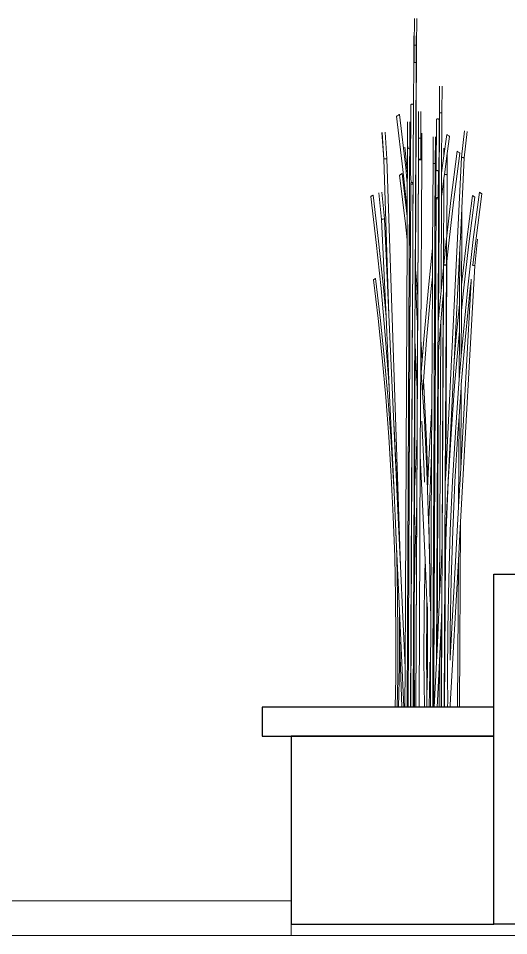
# Model space of a CAD drawing. Header units: inches. Extents: x 249 to 1192, y -18 to 440.
# Drawn here: x 612.114 to 613.81, y 258.553 to 261.724 of the extents above; entities that cross this region are included whole.
import ezdxf

# ---------------------------------------------------------------- set-up
doc = ezdxf.new("R2010")
doc.units = ezdxf.units.IN
doc.header["$MEASUREMENT"] = 0
doc.layers.add('KOLOM', color=5, linetype='Continuous')
doc.layers.add('LANTAI', color=135, linetype='Continuous', lineweight=9)
doc.layers.add('VEGETASI', color=60, linetype='Continuous', lineweight=0)

# ---------------------------------------------------------------- blocks, each defined once
blk = doc.blocks.new('tanaman2')
for p, q in [((605.1202, 357.571), (605.1198, 357.4787)), ((605.1285, 357.5708), (605.1281, 357.4785)), ((605.1184, 357.5106), (605.1179, 357.4183)), ((605.1267, 357.5104), (605.1266, 357.4785)), ((605.1195, 357.4183), (605.1198, 357.4787)), ((605.1198, 357.4787), (605.1199, 357.4787)), ((605.1199, 357.4787), (605.1203, 357.4787)), ((605.1203, 357.4787), (605.121, 357.4787)), ((605.121, 357.4787), (605.1219, 357.4787)), ((605.1219, 357.4787), (605.1239, 357.4786)), ((605.126, 357.4786), (605.1239, 357.4786)), ((605.1244, 356.702), (605.1281, 357.4785)), ((605.126, 357.4786), (605.1266, 357.4785)), ((605.1266, 357.4785), (605.1263, 357.4181)), ((605.1266, 357.4785), (605.1269, 357.4785)), ((605.1269, 357.4785), (605.1275, 357.4785)), ((605.1275, 357.4785), (605.128, 357.4785)), ((605.128, 357.4785), (605.1281, 357.4785)), ((605.1173, 357.2726), (605.1179, 357.4183)), ((605.1179, 357.4183), (605.1181, 357.4183)), ((605.1181, 357.4183), (605.1185, 357.4183)), ((605.1185, 357.4183), (605.1192, 357.4183)), ((605.1192, 357.4183), (605.1195, 357.4183)), ((605.1195, 357.4183), (605.12, 357.4182)), ((605.1221, 357.4182), (605.12, 357.4182)), ((605.1242, 357.4181), (605.1221, 357.4182)), ((605.1226, 356.643), (605.1263, 357.4181)), ((605.1242, 357.4181), (605.1251, 357.4181)), ((605.1251, 357.4181), (605.1257, 357.4181)), ((605.1257, 357.4181), (605.1261, 357.4181)), ((605.1261, 357.4181), (605.1263, 357.4181)), ((605.2076, 357.3363), (605.2072, 357.244)), ((605.216, 357.3361), (605.2155, 357.2438)), ((605.1081, 357.2715), (605.107, 357.0364)), ((605.1081, 357.2715), (605.1082, 357.2723)), ((605.1082, 357.2723), (605.1087, 357.2731)), ((605.1087, 357.2731), (605.1095, 357.2737)), ((605.1095, 357.2737), (605.1105, 357.2742)), ((605.1105, 357.2742), (605.1117, 357.2744)), ((605.1117, 357.2744), (605.1129, 357.2745)), ((605.1129, 357.2745), (605.1142, 357.2744)), ((605.1142, 357.2744), (605.1153, 357.274)), ((605.1153, 357.274), (605.1163, 357.2735)), ((605.1153, 356.8569), (605.1173, 357.2726)), ((605.1163, 357.2735), (605.1171, 357.2728)), ((605.1171, 357.2728), (605.1173, 357.2726)), ((605.1349, 357.2493), (605.1345, 357.1569)), ((605.1428, 357.249), (605.1423, 357.1567)), ((605.2059, 356.9699), (605.2072, 357.244)), ((605.2072, 357.244), (605.2073, 357.244)), ((605.2073, 357.244), (605.2078, 357.244)), ((605.2078, 357.244), (605.2084, 357.244)), ((605.2084, 357.244), (605.2093, 357.244)), ((605.2093, 357.244), (605.2114, 357.2439)), ((605.2134, 357.2438), (605.2114, 357.2439)), ((605.2134, 357.2438), (605.2143, 357.2438)), ((605.2143, 357.2438), (605.215, 357.2438)), ((605.2145, 357.0366), (605.2155, 357.2438)), ((605.215, 357.2438), (605.2154, 357.2438)), ((605.2154, 357.2438), (605.2155, 357.2438)), ((605.0589, 357.2329), (605.0591, 357.233)), ((605.0808, 357.0484), (605.0589, 357.2329)), ((605.0591, 357.233), (605.0595, 357.2333)), ((605.0595, 357.2333), (605.0602, 357.2337)), ((605.0595, 357.2333), (605.0595, 357.2333)), ((605.0602, 357.2337), (605.0603, 357.2338)), ((605.0612, 357.2344), (605.0603, 357.2338)), ((605.0648, 357.2366), (605.0612, 357.2344)), ((605.0659, 357.2373), (605.0648, 357.2366)), ((605.0669, 357.2379), (605.0659, 357.2373)), ((605.0669, 357.2379), (605.0676, 357.2384)), ((605.0676, 357.2384), (605.0681, 357.2387)), ((605.0681, 357.2387), (605.0682, 357.2388)), ((605.0901, 357.0539), (605.0682, 357.2388)), ((605.0968, 357.2129), (605.0964, 357.1206)), ((605.1045, 357.2127), (605.104, 357.1204)), ((605.1956, 357.0441), (605.1964, 357.2205)), ((605.1964, 357.2205), (605.1965, 357.2213)), ((605.1965, 357.2213), (605.197, 357.222)), ((605.197, 357.222), (605.1978, 357.2226)), ((605.1978, 357.2226), (605.1988, 357.2231)), ((605.1988, 357.2231), (605.2, 357.2234)), ((605.2, 357.2234), (605.2012, 357.2234)), ((605.2012, 357.2234), (605.2025, 357.2233)), ((605.2025, 357.2233), (605.2036, 357.223)), ((605.2036, 357.223), (605.2046, 357.2224)), ((605.2046, 357.2224), (605.2054, 357.2218)), ((605.2049, 356.9614), (605.206, 357.2202)), ((605.2054, 357.2218), (605.2059, 357.221)), ((605.2059, 357.221), (605.206, 357.2202)), ((605.2932, 357.1826), (605.2831, 357.0911)), ((605.008, 357.1761), (605.0141, 357.0841)), ((605.0085, 357.176), (605.0141, 357.0841)), ((605.0191, 357.1775), (605.0252, 357.0855)), ((605.0196, 357.1774), (605.0252, 357.0855)), ((605.1344, 357.1731), (605.134, 357.0813)), ((605.1342, 357.0816), (605.1345, 357.1569)), ((605.1345, 357.1569), (605.1346, 357.1569)), ((605.1349, 357.1569), (605.1345, 357.0827)), ((605.1346, 357.1569), (605.1349, 357.1569)), ((605.135, 357.1746), (605.1349, 357.1569)), ((605.1349, 357.1569), (605.135, 357.1569)), ((605.135, 357.1569), (605.1357, 357.1569)), ((605.1357, 357.1569), (605.1365, 357.1569)), ((605.1384, 357.1568), (605.1365, 357.1569)), ((605.1404, 357.1568), (605.1384, 357.1568)), ((605.1404, 357.1568), (605.1412, 357.1568)), ((605.1412, 357.1568), (605.1418, 357.1567)), ((605.1418, 357.1567), (605.1422, 357.1567)), ((605.142, 357.0836), (605.1423, 357.1567)), ((605.1422, 357.1567), (605.1423, 357.1567)), ((605.1455, 357.1728), (605.1451, 357.0829)), ((605.1461, 357.1742), (605.1457, 357.0824)), ((605.1851, 357.1618), (605.1847, 357.0695)), ((605.1928, 357.1616), (605.1923, 357.0693)), ((605.2226, 357.0959), (605.2325, 357.169)), ((605.2325, 357.169), (605.2326, 357.1689)), ((605.2326, 357.1689), (605.2331, 357.1686)), ((605.2331, 357.1686), (605.2338, 357.1681)), ((605.2338, 357.1681), (605.2348, 357.1675)), ((605.2338, 357.104), (605.2417, 357.1628)), ((605.2371, 357.1659), (605.2348, 357.1675)), ((605.2394, 357.1644), (605.2371, 357.1659)), ((605.2394, 357.1644), (605.2404, 357.1638)), ((605.2404, 357.1638), (605.2411, 357.1633)), ((605.2411, 357.1633), (605.2416, 357.163)), ((605.2416, 357.163), (605.2417, 357.1628)), ((605.303, 357.1799), (605.2929, 357.0883)), ((605.0868, 357.1256), (605.096, 357.0344)), ((605.096, 357.0344), (605.0964, 357.1206)), ((605.0964, 357.1206), (605.0965, 357.1206)), ((605.0965, 357.1206), (605.0969, 357.1206)), ((605.0969, 357.1206), (605.0975, 357.1206)), ((605.0975, 357.1206), (605.0983, 357.1205)), ((605.0978, 357.1278), (605.0985, 357.1205)), ((605.0983, 357.1205), (605.0985, 357.1205)), ((605.1002, 357.1205), (605.0985, 357.1205)), ((605.1021, 357.1204), (605.1002, 357.1205)), ((605.1021, 357.1204), (605.1029, 357.1204)), ((605.1029, 357.1204), (605.1035, 357.1204)), ((605.1035, 357.1204), (605.1039, 357.1204)), ((605.1038, 357.0684), (605.104, 357.1204)), ((605.1039, 357.1204), (605.104, 357.1204)), ((605.2227, 357.122), (605.2226, 357.0959)), ((605.016, 357.0849), (605.0172, 357.0852)), ((605.0172, 357.0852), (605.0185, 357.0855)), ((605.0185, 357.0855), (605.02, 357.0857)), ((605.02, 357.0857), (605.0214, 357.0858)), ((605.0214, 357.0858), (605.0227, 357.0859)), ((605.0227, 357.0859), (605.0238, 357.0859)), ((605.0238, 357.0859), (605.0246, 357.0858)), ((605.0246, 357.0858), (605.0251, 357.0857)), ((605.0251, 357.0857), (605.0252, 357.0855)), ((605.0252, 357.0855), (605.0719, 355.6769)), ((605.2145, 357.0366), (605.2226, 357.0959)), ((605.2239, 357.031), (605.2338, 357.104)), ((605.2831, 357.0911), (605.2286, 355.9943)), ((605.2338, 357.104), (605.2334, 357.0299)), ((605.2463, 356.9408), (605.2683, 357.1115)), ((605.255, 356.9351), (605.2769, 357.1055)), ((605.2683, 357.1115), (605.2685, 357.1114)), ((605.2685, 357.1114), (605.2689, 357.1111)), ((605.2689, 357.1111), (605.2696, 357.1107)), ((605.2696, 357.1107), (605.2705, 357.1101)), ((605.2726, 357.1086), (605.2705, 357.1101)), ((605.2748, 357.1071), (605.2726, 357.1086)), ((605.2748, 357.1071), (605.2757, 357.1064)), ((605.2757, 357.1064), (605.2763, 357.1059)), ((605.2763, 357.1059), (605.2768, 357.1056)), ((605.2768, 357.1056), (605.2769, 357.1055)), ((605.2929, 357.0883), (605.2793, 356.8141)), ((605.2831, 357.0911), (605.2833, 357.091)), ((605.2833, 357.091), (605.2837, 357.0909)), ((605.2837, 357.0909), (605.2845, 357.0907)), ((605.2845, 357.0907), (605.2855, 357.0904)), ((605.2855, 357.0904), (605.2867, 357.0901)), ((605.2867, 357.0901), (605.2893, 357.0894)), ((605.2893, 357.0894), (605.2904, 357.0891)), ((605.2904, 357.0891), (605.2915, 357.0888)), ((605.2915, 357.0888), (605.2922, 357.0885)), ((605.2922, 357.0885), (605.2927, 357.0884)), ((605.2927, 357.0884), (605.2929, 357.0883)), ((605.0141, 357.0841), (605.0144, 357.0843)), ((605.0141, 357.0841), (605.032, 356.5456)), ((605.0144, 357.0843), (605.015, 357.0846)), ((605.015, 357.0846), (605.016, 357.0849)), ((605.0958, 356.9992), (605.0901, 357.0539)), ((605.1036, 357.035), (605.1038, 357.0684)), ((605.1038, 357.0684), (605.107, 357.0364)), ((605.1345, 357.0827), (605.1254, 355.1901)), ((605.134, 357.0813), (605.1318, 356.6097)), ((605.1319, 356.608), (605.1342, 357.0816)), ((605.134, 357.0813), (605.1342, 357.0816)), ((605.1345, 357.0827), (605.1347, 357.083)), ((605.1347, 357.0824), (605.1345, 357.0827)), ((605.1347, 357.083), (605.1353, 357.0833)), ((605.1353, 357.0821), (605.1347, 357.0824)), ((605.1353, 357.0833), (605.1361, 357.0835)), ((605.1361, 357.0818), (605.1353, 357.0821)), ((605.1361, 357.0835), (605.1373, 357.0837)), ((605.1373, 357.0816), (605.1361, 357.0818)), ((605.1373, 357.0837), (605.1386, 357.0837)), ((605.1387, 357.0814), (605.1373, 357.0816)), ((605.1386, 357.0837), (605.1401, 357.0837)), ((605.1401, 357.0814), (605.1387, 357.0814)), ((605.1401, 357.0837), (605.1415, 357.0837)), ((605.1415, 357.0814), (605.1401, 357.0814)), ((605.1415, 357.0837), (605.142, 357.0836)), ((605.1429, 357.0814), (605.1415, 357.0814)), ((605.142, 357.0836), (605.1429, 357.0835)), ((605.1457, 357.0824), (605.1427, 356.4617)), ((605.1429, 357.0835), (605.144, 357.0833)), ((605.144, 357.0816), (605.1429, 357.0814)), ((605.144, 357.0833), (605.1449, 357.083)), ((605.1449, 357.0818), (605.144, 357.0816)), ((605.1449, 357.083), (605.1451, 357.0829)), ((605.1455, 357.0821), (605.1449, 357.0818)), ((605.1451, 357.0829), (605.1455, 357.0827)), ((605.1455, 357.0827), (605.1457, 357.0824)), ((605.1457, 357.0824), (605.1455, 357.0821)), ((605.1833, 356.7763), (605.1847, 357.0695)), ((605.1847, 357.0695), (605.1848, 357.0695)), ((605.1848, 357.0695), (605.1852, 357.0695)), ((605.1852, 357.0695), (605.1858, 357.0695)), ((605.1858, 357.0695), (605.1866, 357.0695)), ((605.1866, 357.0695), (605.1885, 357.0694)), ((605.1904, 357.0694), (605.1885, 357.0694)), ((605.1904, 357.0694), (605.1912, 357.0693)), ((605.1912, 357.0693), (605.1918, 357.0693)), ((605.1913, 356.8482), (605.1923, 357.0693)), ((605.1918, 357.0693), (605.1922, 357.0693)), ((605.1922, 357.0693), (605.1923, 357.0693)), ((605.0692, 357.029), (605.0694, 357.0291)), ((605.0891, 356.8611), (605.0692, 357.029)), ((605.0694, 357.0291), (605.0698, 357.0294)), ((605.0698, 357.0294), (605.0705, 357.0298)), ((605.0705, 357.0298), (605.0714, 357.0303)), ((605.0705, 357.0298), (605.0705, 357.0298)), ((605.0724, 357.031), (605.0714, 357.0304)), ((605.0714, 357.0303), (605.0714, 357.0304)), ((605.0724, 357.031), (605.0746, 357.0324)), ((605.0756, 357.033), (605.0746, 357.0324)), ((605.0756, 357.033), (605.0765, 357.0336)), ((605.0772, 357.034), (605.0765, 357.0336)), ((605.0765, 357.0336), (605.0765, 357.0336)), ((605.0772, 357.034), (605.0776, 357.0343)), ((605.0776, 357.0343), (605.0777, 357.0344)), ((605.0953, 356.8862), (605.0777, 357.0344)), ((605.0954, 356.908), (605.0808, 357.0484)), ((605.0958, 356.9992), (605.096, 357.0344)), ((605.1029, 356.8839), (605.1036, 357.035)), ((605.1043, 357.0352), (605.1036, 357.035)), ((605.1055, 357.0354), (605.1043, 357.0352)), ((605.1064, 357.0355), (605.1055, 357.0354)), ((605.1064, 357.0355), (605.1069, 357.0356)), ((605.1069, 357.0356), (605.107, 357.0357)), ((605.107, 357.0357), (605.107, 357.0364)), ((605.107, 357.0364), (605.1071, 357.0357)), ((605.107, 357.0357), (605.1071, 357.0357)), ((605.1071, 357.0357), (605.1086, 357.0026)), ((605.1936, 356.8678), (605.1944, 357.0423)), ((605.1944, 357.0423), (605.1946, 357.043)), ((605.1946, 357.043), (605.195, 357.0437)), ((605.195, 357.0437), (605.1956, 357.0441)), ((605.1956, 357.0441), (605.1957, 357.0442)), ((605.1957, 357.0442), (605.1966, 357.0446)), ((605.1966, 357.0446), (605.1977, 357.0449)), ((605.1977, 357.0449), (605.1988, 357.0449)), ((605.1988, 357.0449), (605.1999, 357.0448)), ((605.1999, 357.0448), (605.201, 357.0445)), ((605.201, 357.0445), (605.2019, 357.044)), ((605.2019, 357.044), (605.2026, 357.0434)), ((605.2026, 357.0434), (605.203, 357.0427)), ((605.2027, 356.9515), (605.2031, 357.042)), ((605.203, 357.0427), (605.2031, 357.042)), ((605.2142, 356.9555), (605.2145, 357.0366)), ((605.2222, 357.0187), (605.2239, 357.031)), ((605.2239, 357.0311), (605.2251, 357.0312)), ((605.2239, 357.031), (605.2239, 357.0311)), ((605.2251, 357.0312), (605.2264, 357.0313)), ((605.2264, 357.0313), (605.2279, 357.0313)), ((605.2279, 357.0313), (605.2293, 357.0312)), ((605.2293, 357.0312), (605.2306, 357.0311)), ((605.2306, 357.0311), (605.2318, 357.0308)), ((605.2318, 357.0308), (605.2327, 357.0305)), ((605.2334, 357.0299), (605.2324, 356.8193)), ((605.2327, 357.0305), (605.2332, 357.0302)), ((605.2332, 357.0302), (605.2334, 357.0299)), ((605.0954, 356.908), (605.0958, 356.9992)), ((605.1074, 357.0007), (605.1064, 356.8077)), ((605.1074, 357.0007), (605.1075, 357.0014)), ((605.1075, 357), (605.1074, 357.0007)), ((605.1075, 357.0014), (605.108, 357.0021)), ((605.1079, 356.9994), (605.1075, 357)), ((605.1086, 356.9988), (605.1079, 356.9994)), ((605.108, 357.0021), (605.1086, 357.0026)), ((605.1086, 357.0026), (605.1095, 357.003)), ((605.1095, 356.9983), (605.1086, 356.9988)), ((605.1095, 357.003), (605.1105, 357.0032)), ((605.1105, 356.998), (605.1095, 356.9983)), ((605.1105, 357.0032), (605.1116, 357.0033)), ((605.1116, 356.9979), (605.1105, 356.998)), ((605.1116, 357.0033), (605.1127, 357.0032)), ((605.1127, 356.998), (605.1116, 356.9979)), ((605.1127, 357.0032), (605.1138, 357.0029)), ((605.1138, 356.9982), (605.1127, 356.998)), ((605.1138, 357.0029), (605.1147, 357.0024)), ((605.1146, 356.9986), (605.1138, 356.9982)), ((605.1153, 356.9991), (605.1146, 356.9986)), ((605.1147, 357.0024), (605.1153, 357.0018)), ((605.1152, 356.8593), (605.1159, 357.0005)), ((605.1153, 357.0018), (605.1157, 357.0012)), ((605.1157, 356.9998), (605.1153, 356.9991)), ((605.1157, 357.0012), (605.1159, 357.0005)), ((605.1159, 357.0005), (605.1157, 356.9998)), ((605.2182, 356.9888), (605.2222, 357.0187)), ((605.2222, 357.0187), (605.2208, 356.71)), ((604.9746, 356.9583), (604.9735, 356.9577)), ((604.9746, 356.9583), (604.9764, 356.9594)), ((604.9764, 356.9594), (604.977, 356.9598)), ((604.977, 356.9598), (604.9774, 356.9601)), ((604.9774, 356.9601), (604.9775, 356.9602)), ((604.9964, 356.8012), (604.9775, 356.9602)), ((604.9975, 356.968), (605.0068, 356.8759)), ((605.0074, 356.9699), (605.0167, 356.8778)), ((605.2036, 356.9508), (605.2049, 356.9614)), ((605.2049, 356.9614), (605.2059, 356.9699)), ((605.2055, 356.8833), (605.2059, 356.9699)), ((605.2142, 356.9555), (605.2182, 356.9888)), ((605.3003, 356.7972), (605.3211, 356.9588)), ((605.3211, 356.9588), (605.3213, 356.9587)), ((605.3213, 356.9587), (605.3217, 356.9584)), ((605.3217, 356.9584), (605.3223, 356.958)), ((605.324, 356.8069), (605.345, 356.9703)), ((605.3323, 356.8015), (605.3533, 356.9646)), ((605.345, 356.9703), (605.3452, 356.9702)), ((605.3452, 356.9702), (605.3456, 356.9699)), ((605.3456, 356.9699), (605.3462, 356.9695)), ((605.3462, 356.9695), (605.3471, 356.9689)), ((605.3492, 356.9675), (605.3471, 356.9689)), ((605.3512, 356.966), (605.3492, 356.9675)), ((605.3512, 356.966), (605.3521, 356.9654)), ((605.3521, 356.9654), (605.3527, 356.965)), ((605.3527, 356.965), (605.3531, 356.9647)), ((605.3531, 356.9647), (605.3533, 356.9646)), ((604.9695, 356.9551), (604.9697, 356.9552)), ((604.9883, 356.7964), (604.9695, 356.9551)), ((604.9697, 356.9552), (604.9701, 356.9554)), ((604.9701, 356.9554), (604.9707, 356.9558)), ((604.9707, 356.9558), (604.9715, 356.9564)), ((604.9715, 356.9564), (604.9725, 356.957)), ((604.9715, 356.9564), (604.9715, 356.9564)), ((604.9735, 356.9577), (604.9725, 356.957)), ((604.9725, 356.957), (604.9725, 356.957)), ((605.1953, 356.8819), (605.1957, 356.9496)), ((605.1957, 356.9496), (605.1958, 356.9503)), ((605.1958, 356.9489), (605.1957, 356.9496)), ((605.1958, 356.9503), (605.1962, 356.951)), ((605.1962, 356.9483), (605.1958, 356.9489)), ((605.1962, 356.951), (605.1969, 356.9515)), ((605.1969, 356.9477), (605.1962, 356.9483)), ((605.1969, 356.9515), (605.1978, 356.9519)), ((605.1978, 356.9472), (605.1969, 356.9477)), ((605.1978, 356.9519), (605.1988, 356.9522)), ((605.1988, 356.9469), (605.1978, 356.9472)), ((605.1988, 356.9522), (605.1999, 356.9522)), ((605.1999, 356.9468), (605.1988, 356.9469)), ((605.1999, 356.9522), (605.201, 356.9521)), ((605.201, 356.9469), (605.1999, 356.9468)), ((605.201, 356.9521), (605.2021, 356.9518)), ((605.2021, 356.9471), (605.201, 356.9469)), ((605.2021, 356.9518), (605.2027, 356.9515)), ((605.2029, 356.9475), (605.2021, 356.9471)), ((605.2027, 356.9515), (605.2029, 356.9513)), ((605.2029, 356.9513), (605.2036, 356.9508)), ((605.2036, 356.9481), (605.2029, 356.9475)), ((605.2036, 356.9508), (605.204, 356.9501)), ((605.204, 356.9487), (605.2036, 356.9481)), ((605.2038, 356.8691), (605.2042, 356.9494)), ((605.204, 356.9501), (605.2042, 356.9494)), ((605.2042, 356.9494), (605.204, 356.9487)), ((605.2126, 356.6285), (605.2142, 356.9555)), ((605.2324, 356.8193), (605.2463, 356.9408)), ((605.2354, 356.7634), (605.255, 356.9351)), ((605.3085, 356.7919), (605.3293, 356.9531)), ((605.3223, 356.958), (605.3232, 356.9574)), ((605.3252, 356.956), (605.3232, 356.9574)), ((605.3272, 356.9545), (605.3252, 356.956)), ((605.3272, 356.9545), (605.3281, 356.954)), ((605.3281, 356.954), (605.3287, 356.9535)), ((605.3287, 356.9535), (605.3291, 356.9532)), ((605.3291, 356.9532), (605.3293, 356.9531)), ((605.0953, 356.8862), (605.0954, 356.908)), ((605.2847, 356.9063), (605.2843, 356.814)), ((605.0068, 356.8759), (605.007, 356.8759)), ((605.0068, 356.8759), (605.0223, 356.539)), ((605.007, 356.8759), (605.0074, 356.876)), ((605.0075, 356.876), (605.0074, 356.876)), ((605.0082, 356.8762), (605.0075, 356.876)), ((605.0093, 356.8764), (605.0082, 356.8762)), ((605.0093, 356.8764), (605.0118, 356.8769)), ((605.0118, 356.8769), (605.0142, 356.8774)), ((605.0153, 356.8775), (605.0142, 356.8774)), ((605.0161, 356.8777), (605.0153, 356.8775)), ((605.0161, 356.8777), (605.0166, 356.8778)), ((605.0166, 356.8778), (605.0167, 356.8778)), ((605.0167, 356.8778), (605.032, 356.5456)), ((605.0949, 356.8058), (605.0953, 356.8862)), ((605.1027, 356.8339), (605.1029, 356.8839)), ((605.1029, 356.8839), (605.1064, 356.8077)), ((605.1913, 356.8482), (605.1936, 356.8678)), ((605.1936, 356.8678), (605.1953, 356.8819)), ((605.1949, 356.7924), (605.1953, 356.8819)), ((605.2038, 356.8691), (605.202, 356.5108)), ((605.2045, 356.8749), (605.2029, 356.5207)), ((605.2038, 356.5319), (605.2055, 356.8833)), ((605.2038, 356.8691), (605.2045, 356.8749)), ((605.2045, 356.8749), (605.2055, 356.8833)), ((605.0949, 356.8058), (605.0891, 356.8611)), ((605.1026, 356.8184), (605.1027, 356.8339)), ((605.1059, 356.7978), (605.1027, 356.8339)), ((605.1144, 356.6947), (605.1152, 356.8593)), ((605.1145, 356.6928), (605.1153, 356.8569)), ((605.1152, 356.8593), (605.1153, 356.8569)), ((605.1909, 356.7539), (605.1913, 356.8482)), ((605.0131, 356.6409), (604.9964, 356.8012)), ((605.088, 355.3272), (605.0949, 356.8058)), ((605.1022, 356.7354), (605.1026, 356.8184)), ((605.1059, 356.7869), (605.1026, 356.8184)), ((605.1064, 356.7932), (605.1064, 356.8077)), ((605.2218, 356.8102), (605.2213, 356.7184)), ((605.2266, 356.7684), (605.2313, 356.8088)), ((605.2313, 356.8088), (605.2308, 356.7181)), ((605.2313, 356.8088), (605.2324, 356.8193)), ((605.2313, 356.8099), (605.2313, 356.8088)), ((605.2793, 356.8141), (605.2774, 356.7756)), ((605.2809, 356.8141), (605.2793, 356.8141)), ((605.2826, 356.814), (605.2809, 356.8141)), ((605.2826, 356.814), (605.2833, 356.814)), ((605.2833, 356.814), (605.2838, 356.814)), ((605.2835, 356.6503), (605.2843, 356.814)), ((605.2838, 356.814), (605.2842, 356.814)), ((605.2842, 356.814), (605.2843, 356.814)), ((605.3052, 356.642), (605.324, 356.8069)), ((605.3227, 356.7175), (605.3323, 356.8015)), ((605.3389, 356.8074), (605.3288, 356.7159)), ((605.005, 356.6367), (604.9883, 356.7964)), ((605.1059, 356.7869), (605.1059, 356.7978)), ((605.1064, 356.7932), (605.1059, 356.7978)), ((605.1063, 356.783), (605.1059, 356.7869)), ((605.1059, 356.7002), (605.1063, 356.783)), ((605.1063, 356.783), (605.1064, 356.7932)), ((605.1691, 356.6411), (605.1833, 356.7763)), ((605.1828, 356.6775), (605.1833, 356.7763)), ((605.1909, 356.7539), (605.1932, 356.7765)), ((605.1932, 356.7765), (605.1914, 356.3816)), ((605.1949, 356.7924), (605.193, 356.4031)), ((605.1932, 356.7765), (605.1949, 356.7924)), ((605.2217, 356.7187), (605.2266, 356.7684)), ((605.2774, 356.7756), (605.258, 356.3863)), ((605.2765, 356.5819), (605.2774, 356.7756)), ((605.2835, 356.6503), (605.3003, 356.7972)), ((605.2899, 356.6294), (605.3085, 356.7919)), ((605.1889, 356.347), (605.1909, 356.7539)), ((605.232, 356.7302), (605.2354, 356.7634)), ((605.095, 355.1901), (605.1022, 356.7354)), ((605.1055, 356.7038), (605.1022, 356.7354)), ((605.2126, 356.6285), (605.2208, 356.71)), ((605.2208, 356.71), (605.2213, 356.7153)), ((605.2213, 356.7153), (605.2209, 356.6185)), ((605.2213, 356.7184), (605.2215, 356.7186)), ((605.2215, 356.7181), (605.2213, 356.7184)), ((605.2213, 356.7184), (605.2213, 356.7153)), ((605.2215, 356.7186), (605.2217, 356.7187)), ((605.222, 356.7178), (605.2215, 356.7181)), ((605.2217, 356.7187), (605.222, 356.7188)), ((605.222, 356.7188), (605.2227, 356.719)), ((605.2227, 356.7176), (605.222, 356.7178)), ((605.2227, 356.719), (605.2237, 356.7192)), ((605.2237, 356.7174), (605.2227, 356.7176)), ((605.2237, 356.7192), (605.2248, 356.7192)), ((605.2249, 356.7173), (605.2237, 356.7174)), ((605.2248, 356.7192), (605.2261, 356.7192)), ((605.2261, 356.7172), (605.2249, 356.7173)), ((605.2261, 356.7192), (605.2273, 356.7192)), ((605.2273, 356.7172), (605.2261, 356.7172)), ((605.2308, 356.7181), (605.2272, 355.9652)), ((605.2273, 356.7192), (605.2284, 356.719)), ((605.2284, 356.7173), (605.2273, 356.7172)), ((605.2284, 356.719), (605.2294, 356.7188)), ((605.2294, 356.7174), (605.2284, 356.7173)), ((605.232, 356.7302), (605.2286, 355.9943)), ((605.2294, 356.7188), (605.2302, 356.7186)), ((605.2302, 356.7176), (605.2294, 356.7174)), ((605.2302, 356.7186), (605.2307, 356.7184)), ((605.2307, 356.7178), (605.2302, 356.7176)), ((605.2307, 356.7184), (605.2308, 356.7181)), ((605.2308, 356.7181), (605.2307, 356.7178)), ((605.2308, 356.7181), (605.232, 356.7302)), ((605.3288, 356.7159), (605.2797, 355.831)), ((605.3201, 356.7181), (605.3205, 356.718)), ((605.3205, 356.718), (605.3209, 356.7179)), ((605.3209, 356.7179), (605.3214, 356.7178)), ((605.3214, 356.7178), (605.3218, 356.7176)), ((605.3218, 356.7176), (605.3227, 356.7175)), ((605.3227, 356.7175), (605.323, 356.7174)), ((605.323, 356.7174), (605.3253, 356.7168)), ((605.3253, 356.7168), (605.3265, 356.7165)), ((605.3265, 356.7165), (605.3274, 356.7163)), ((605.3274, 356.7163), (605.3282, 356.7161)), ((605.3282, 356.7161), (605.3286, 356.716)), ((605.3286, 356.716), (605.3288, 356.7159)), ((605.1055, 356.7038), (605.0985, 355.1901)), ((605.1059, 356.7002), (605.0987, 355.1901)), ((605.1059, 356.7002), (605.1055, 356.7038)), ((605.114, 356.6118), (605.1144, 356.6947)), ((605.1141, 356.61), (605.1145, 356.6928)), ((605.1243, 356.662), (605.1244, 356.702)), ((605.1265, 356.6796), (605.1244, 356.702)), ((605.1318, 356.6097), (605.1265, 356.6796)), ((605.1785, 356.6366), (605.1828, 356.6775)), ((605.1807, 356.2308), (605.1828, 356.6775)), ((604.979, 356.6676), (604.9791, 356.6677)), ((604.9949, 356.5333), (604.979, 356.6676)), ((604.9791, 356.6677), (604.9795, 356.6679)), ((604.9795, 356.6679), (604.98, 356.6682)), ((604.98, 356.6682), (604.9807, 356.6687)), ((604.9807, 356.6687), (604.9815, 356.6692)), ((604.9807, 356.6687), (604.9807, 356.6687)), ((604.9815, 356.6692), (604.9824, 356.6697)), ((604.9815, 356.6692), (604.9815, 356.6692)), ((604.9824, 356.6698), (604.9833, 356.6703)), ((604.9824, 356.6697), (604.9824, 356.6698)), ((604.9833, 356.6703), (604.9841, 356.6708)), ((604.9833, 356.6703), (604.9833, 356.6703)), ((604.9848, 356.6713), (604.9841, 356.6708)), ((604.9841, 356.6708), (604.9841, 356.6708)), ((604.9848, 356.6713), (604.9854, 356.6716)), ((604.9854, 356.6716), (604.9857, 356.6718)), ((604.9857, 356.6718), (604.9858, 356.6719)), ((605.0017, 356.5373), (604.9858, 356.6719)), ((605.1224, 356.5974), (605.1226, 356.643)), ((605.1242, 356.6584), (605.1243, 356.662)), ((605.1243, 356.662), (605.1303, 356.5302)), ((605.1529, 356.4625), (605.1691, 356.6411)), ((605.3164, 356.6629), (605.2805, 356.0158)), ((605.2831, 356.5612), (605.2835, 356.6503)), ((605.2885, 356.4757), (605.3052, 356.642)), ((605.3135, 356.6371), (605.3164, 356.6629)), ((605.3168, 356.669), (605.3164, 356.6629)), ((605.0195, 356.4758), (605.005, 356.6367)), ((605.0223, 356.539), (605.0131, 356.6409)), ((605.114, 356.6118), (605.1072, 355.1901)), ((605.1075, 355.1901), (605.1141, 356.61)), ((605.1141, 356.61), (605.114, 356.6118)), ((605.1319, 356.608), (605.1318, 356.6097)), ((605.1624, 356.4586), (605.1785, 356.6366)), ((605.2093, 356.5947), (605.2126, 356.6285)), ((605.2203, 356.6134), (605.2164, 355.7466)), ((605.2209, 356.6185), (605.2167, 355.7538)), ((605.218, 356.5903), (605.2203, 356.6134)), ((605.2203, 356.6134), (605.2209, 356.6185)), ((605.2831, 356.5612), (605.2899, 356.6294)), ((605.2969, 356.4715), (605.3135, 356.6371)), ((605.1221, 356.5354), (605.1224, 356.5974)), ((605.1315, 356.5156), (605.1319, 356.608)), ((605.2038, 356.5319), (605.2093, 356.5947)), ((605.2121, 356.5217), (605.218, 356.5903)), ((605.2652, 356.4698), (605.2765, 356.5819)), ((605.276, 356.4904), (605.2765, 356.5819)), ((605.2824, 356.4042), (605.2831, 356.5612)), ((605.009, 356.398), (604.9949, 356.5333)), ((605.0159, 356.4015), (605.0017, 356.5373)), ((605.0223, 356.539), (605.0347, 356.2674)), ((605.032, 356.5456), (605.0493, 356.169)), ((605.1158, 355.1901), (605.1221, 356.5222)), ((605.1221, 356.5222), (605.1221, 356.5354)), ((605.1303, 356.5302), (605.1295, 356.5393)), ((605.1307, 356.5255), (605.1303, 356.5302)), ((605.1315, 356.5156), (605.1307, 356.5255)), ((605.1311, 356.4261), (605.1315, 356.5156)), ((605.202, 356.5108), (605.2029, 356.5207)), ((605.2029, 356.5207), (605.2038, 356.5319)), ((605.2033, 356.4193), (605.2121, 356.5217)), ((605.2077, 355.5715), (605.2121, 356.5217)), ((605.2015, 356.3943), (605.202, 356.5108)), ((605.2735, 356.4656), (605.276, 356.4904)), ((605.2752, 356.3213), (605.276, 356.4904)), ((605.0318, 356.3139), (605.0195, 356.4758)), ((605.1427, 356.4617), (605.1423, 356.3743)), ((605.1473, 356.3881), (605.1427, 356.4617)), ((605.1473, 356.3881), (605.1529, 356.4625)), ((605.1517, 356.3173), (605.1624, 356.4586)), ((605.258, 356.3863), (605.2652, 356.4698)), ((605.2593, 356.3007), (605.2735, 356.4656)), ((605.2824, 356.4042), (605.2885, 356.4757)), ((605.2826, 356.3047), (605.2969, 356.4715)), ((605.1209, 355.9463), (605.1232, 356.4421)), ((605.1232, 356.4458), (605.1232, 356.4421)), ((605.1232, 356.4421), (605.1303, 356.2877)), ((605.1304, 356.2856), (605.1311, 356.4261)), ((605.1985, 355.3861), (605.2033, 356.4193)), ((605.203, 356.416), (605.2033, 356.4193)), ((605.0213, 356.2617), (605.009, 356.398)), ((605.0282, 356.2648), (605.0159, 356.4015)), ((605.1442, 356.3476), (605.1473, 356.3881)), ((605.1914, 356.3816), (605.193, 356.4031)), ((605.1923, 356.268), (605.193, 356.4031)), ((605.2015, 356.3943), (605.1965, 355.3458)), ((605.2024, 356.4068), (605.1976, 355.3677)), ((605.2015, 356.3943), (605.2024, 356.4068)), ((605.2024, 356.4068), (605.203, 356.416)), ((605.2752, 356.3213), (605.2824, 356.4042)), ((605.1423, 356.3743), (605.1417, 356.2524)), ((605.1439, 356.3536), (605.1423, 356.3743)), ((605.1889, 356.347), (605.1914, 356.3816)), ((605.258, 356.3863), (605.2261, 355.7435)), ((605.1442, 356.3476), (605.1439, 356.3536)), ((605.1487, 356.2764), (605.1442, 356.3476)), ((605.1883, 356.2048), (605.1889, 356.347)), ((605.0347, 356.2674), (605.0318, 356.3139)), ((605.1489, 356.2796), (605.1517, 356.3173)), ((605.1528, 356.3008), (605.1517, 356.3173)), ((605.1621, 356.1101), (605.1528, 356.3008)), ((605.2474, 356.1348), (605.2593, 356.3007)), ((605.262, 356.14), (605.2741, 356.3083)), ((605.2741, 356.3083), (605.2752, 356.3213)), ((605.2746, 356.1949), (605.2819, 356.2948)), ((605.2805, 356.0158), (605.2819, 356.2948)), ((605.2819, 356.2948), (605.2826, 356.3047)), ((605.0318, 356.1247), (605.0213, 356.2617)), ((605.0387, 356.1272), (605.0282, 356.2648)), ((605.0347, 356.2674), (605.0501, 355.9334)), ((605.1303, 356.2877), (605.1296, 356.1238)), ((605.1297, 356.1254), (605.1304, 356.2856)), ((605.1303, 356.2877), (605.1304, 356.2856)), ((605.1487, 356.2764), (605.1489, 356.2796)), ((605.1547, 356.1808), (605.1487, 356.2764)), ((605.1923, 356.268), (605.1877, 355.2821)), ((605.1908, 356.247), (605.1923, 356.268)), ((605.1417, 356.2524), (605.1408, 356.0602)), ((605.1712, 356.0672), (605.1807, 356.2308)), ((605.1799, 356.0617), (605.1807, 356.2308)), ((605.1908, 356.247), (605.1865, 355.308)), ((605.1883, 356.2048), (605.1904, 356.2408)), ((605.1904, 356.2408), (605.1908, 356.247)), ((605.1843, 355.3555), (605.1883, 356.2048)), ((605.0502, 356.1537), (605.0493, 356.169)), ((605.0493, 356.169), (605.0608, 355.9177)), ((605.146, 356.1782), (605.1544, 356.0054)), ((605.1632, 356.0073), (605.1547, 356.1808)), ((605.2705, 356.137), (605.2746, 356.1949)), ((605.2732, 355.8829), (605.2746, 356.1949)), ((605.0583, 355.9898), (605.0502, 356.1537)), ((605.2376, 355.9682), (605.2474, 356.1348)), ((605.2521, 355.9709), (605.262, 356.14)), ((605.2606, 355.9685), (605.2705, 356.137)), ((605.0404, 355.9869), (605.0318, 356.1247)), ((605.0474, 355.989), (605.0387, 356.1272)), ((605.1209, 355.9463), (605.1282, 356.1023)), ((605.1282, 356.1023), (605.1296, 356.1238)), ((605.1286, 355.8966), (605.1297, 356.1254)), ((605.1296, 356.1238), (605.1297, 356.1254)), ((605.1669, 355.9737), (605.1621, 356.1101)), ((605.1408, 356.0602), (605.1366, 355.1901)), ((605.1408, 356.0602), (605.1573, 355.6994)), ((605.1669, 355.9737), (605.1712, 356.0672)), ((605.1721, 355.8879), (605.1799, 356.0617)), ((605.1773, 355.5068), (605.1799, 356.0617)), ((605.1655, 355.9415), (605.1632, 356.0073)), ((605.2805, 356.0158), (605.2732, 355.8829)), ((605.0472, 355.8487), (605.0404, 355.9869)), ((605.0501, 355.9334), (605.0474, 355.989)), ((605.0608, 355.9177), (605.0583, 355.9898)), ((605.1558, 355.9678), (605.1544, 356.0054)), ((605.2286, 355.9943), (605.2272, 355.9652)), ((605.1173, 355.1901), (605.1209, 355.9463)), ((605.1655, 355.9415), (605.1669, 355.9737)), ((605.2272, 355.9652), (605.2261, 355.7435)), ((605.2301, 355.8009), (605.2376, 355.9682)), ((605.2444, 355.8011), (605.2521, 355.9709)), ((605.253, 355.7993), (605.2606, 355.9685)), ((605.0542, 355.8502), (605.0501, 355.9334)), ((605.0608, 355.9177), (605.0719, 355.6769)), ((605.1693, 355.8333), (605.1655, 355.9415)), ((605.1234, 355.7381), (605.1285, 355.8942)), ((605.1253, 355.1901), (605.1286, 355.8966)), ((605.1285, 355.8942), (605.1253, 355.1901)), ((605.1285, 355.8942), (605.1286, 355.8966)), ((605.1706, 355.8403), (605.1721, 355.8879)), ((605.2732, 355.8829), (605.2441, 355.3588)), ((605.0521, 355.71), (605.0472, 355.8487)), ((605.055, 355.826), (605.0542, 355.8502)), ((605.057, 355.7694), (605.055, 355.826)), ((605.055, 355.826), (605.0565, 355.7942)), ((605.1698, 355.8135), (605.1693, 355.8333)), ((605.1698, 355.8135), (605.1706, 355.8403)), ((605.1731, 355.7273), (605.1706, 355.8403)), ((605.2797, 355.831), (605.2723, 355.6981)), ((605.2767, 355.1901), (605.2797, 355.831)), ((605.057, 355.7694), (605.0565, 355.7942)), ((605.0565, 355.7942), (605.0689, 355.5232)), ((605.1732, 355.659), (605.1698, 355.8135)), ((605.2274, 355.7143), (605.2301, 355.8009)), ((605.2391, 355.6308), (605.2444, 355.8011)), ((605.2476, 355.6297), (605.253, 355.7993)), ((605.0591, 355.711), (605.057, 355.7694)), ((605.2167, 355.7538), (605.2157, 355.5321)), ((605.2167, 355.7538), (605.2164, 355.7466)), ((605.12, 355.5567), (605.1234, 355.7381)), ((605.1745, 355.5687), (605.1731, 355.7273)), ((605.2164, 355.7466), (605.2077, 355.5715)), ((605.2261, 355.7435), (605.2258, 355.6635)), ((605.0551, 355.571), (605.0521, 355.71)), ((605.0622, 355.5716), (605.0591, 355.711)), ((605.1543, 355.5336), (605.1573, 355.6994)), ((605.1573, 355.6994), (605.1638, 355.559)), ((605.2274, 355.7143), (605.2249, 355.1901)), ((605.2258, 355.6635), (605.2274, 355.7143)), ((605.2723, 355.6981), (605.2446, 355.1982)), ((605.2699, 355.1901), (605.2723, 355.6981)), ((605.0719, 355.6769), (605.088, 355.3272)), ((605.1738, 355.5826), (605.1732, 355.659)), ((605.2258, 355.6635), (605.2235, 355.1901)), ((605.236, 355.4603), (605.2391, 355.6308)), ((605.2446, 355.4597), (605.2476, 355.6297)), ((605.0564, 355.4319), (605.0551, 355.571)), ((605.0634, 355.4319), (605.0622, 355.5716)), ((605.1739, 355.5719), (605.1738, 355.5826)), ((605.1738, 355.5826), (605.1745, 355.5687)), ((605.1745, 355.5687), (605.1773, 355.5068)), ((605.2077, 355.5715), (605.1985, 355.3861)), ((605.1191, 355.3751), (605.12, 355.5567)), ((605.1535, 355.3552), (605.1543, 355.5336)), ((605.1625, 355.3553), (605.1633, 355.533)), ((605.1633, 355.533), (605.1638, 355.559)), ((605.1638, 355.559), (605.1651, 355.5307)), ((605.2157, 355.5321), (605.2138, 355.4948)), ((605.2157, 355.5321), (605.214, 355.1901)), ((605.0692, 355.4958), (605.0689, 355.5232)), ((605.0689, 355.5232), (605.0842, 355.1901)), ((605.1642, 355.3444), (605.1651, 355.5307)), ((605.1651, 355.5307), (605.1656, 355.5196)), ((605.1656, 355.5196), (605.1655, 355.5306)), ((605.1659, 355.4844), (605.1656, 355.5196)), ((605.1763, 355.2869), (605.1773, 355.5068)), ((605.0689, 355.4325), (605.0692, 355.4958)), ((605.1651, 355.3105), (605.1659, 355.4844)), ((605.2138, 355.4948), (605.2066, 355.3503)), ((605.2133, 355.4657), (605.2138, 355.4948)), ((605.2125, 355.2969), (605.2133, 355.4657)), ((605.2352, 355.2895), (605.236, 355.4603)), ((605.2441, 355.3588), (605.2446, 355.4597)), ((605.0557, 355.2927), (605.0564, 355.4319)), ((605.0627, 355.2923), (605.0634, 355.4319)), ((605.0684, 355.3309), (605.0689, 355.4325)), ((605.0689, 355.4325), (605.0769, 355.1901)), ((605.1208, 355.1936), (605.1191, 355.3751)), ((605.1985, 355.3861), (605.1976, 355.3677)), ((605.1549, 355.1901), (605.1535, 355.3552)), ((605.1631, 355.2833), (605.1625, 355.3553)), ((605.1631, 355.2833), (605.1642, 355.3444)), ((605.174, 355.3368), (605.174, 355.3449)), ((605.1835, 355.1901), (605.1843, 355.3555)), ((605.1843, 355.3555), (605.1865, 355.308)), ((605.1965, 355.3458), (605.1887, 355.1901)), ((605.1976, 355.3677), (605.1965, 355.3458)), ((605.2066, 355.3503), (605.1987, 355.1901)), ((605.2059, 355.1901), (605.2066, 355.3503)), ((605.2441, 355.3588), (605.2437, 355.352)), ((605.0658, 355.1901), (605.0684, 355.3309)), ((605.0873, 355.1901), (605.088, 355.3272)), ((605.1636, 355.2279), (605.1651, 355.3105)), ((605.1717, 355.1901), (605.1739, 355.3099)), ((605.1739, 355.3099), (605.174, 355.3368)), ((605.174, 355.3368), (605.1763, 355.2869)), ((605.0538, 355.1901), (605.0557, 355.2927)), ((605.0609, 355.1901), (605.0627, 355.2923)), ((605.1636, 355.2279), (605.1631, 355.2833)), ((605.1758, 355.1901), (605.1763, 355.2869)), ((605.1865, 355.308), (605.1877, 355.2821)), ((605.1872, 355.1901), (605.1877, 355.2821)), ((605.2134, 355.1901), (605.2125, 355.2969)), ((605.2359, 355.2104), (605.2352, 355.2895)), ((605.1629, 355.1901), (605.1636, 355.2279)), ((605.2362, 355.2159), (605.2359, 355.2104)), ((605.0538, 355.1901), (605.0609, 355.1901)), ((605.0609, 355.1901), (605.0658, 355.1901)), ((605.0769, 355.1901), (605.0658, 355.1901)), ((605.0769, 355.1901), (605.0842, 355.1901)), ((605.0842, 355.1901), (605.0873, 355.1901)), ((605.0873, 355.1901), (605.095, 355.1901)), ((605.0985, 355.1901), (605.095, 355.1901)), ((605.0985, 355.1901), (605.0987, 355.1901)), ((605.0987, 355.1901), (605.1072, 355.1901)), ((605.1072, 355.1901), (605.1075, 355.1901)), ((605.1075, 355.1901), (605.1158, 355.1901)), ((605.1158, 355.1901), (605.1173, 355.1901)), ((605.1173, 355.1901), (605.1209, 355.1901)), ((605.1209, 355.1901), (605.1208, 355.1936)), ((605.1253, 355.1901), (605.1209, 355.1901)), ((605.1253, 355.1901), (605.1254, 355.1901)), ((605.1254, 355.1901), (605.1366, 355.1901)), ((605.1549, 355.1901), (605.1366, 355.1901)), ((605.1549, 355.1901), (605.1629, 355.1901)), ((605.1629, 355.1901), (605.1717, 355.1901)), ((605.1758, 355.1901), (605.1717, 355.1901)), ((605.1758, 355.1901), (605.1835, 355.1901)), ((605.1835, 355.1901), (605.1872, 355.1901)), ((605.1872, 355.1901), (605.1887, 355.1901)), ((605.1887, 355.1901), (605.1987, 355.1901)), ((605.1987, 355.1901), (605.2059, 355.1901)), ((605.2134, 355.1901), (605.2059, 355.1901)), ((605.2134, 355.1901), (605.214, 355.1901)), ((605.214, 355.1901), (605.2235, 355.1901)), ((605.2235, 355.1901), (605.2249, 355.1901)), ((605.2347, 355.1901), (605.2249, 355.1901)), ((605.2359, 355.2104), (605.2347, 355.1901)), ((605.2347, 355.1901), (605.244, 355.1901)), ((605.244, 355.1901), (605.2446, 355.1901)), ((605.2446, 355.1982), (605.2443, 355.1928)), ((605.2446, 355.1901), (605.2446, 355.1982)), ((605.2699, 355.1901), (605.2446, 355.1901)), ((605.2699, 355.1901), (605.2767, 355.1901))]:
    blk.add_line(p, q)
blk = doc.blocks.new('tampak depan')
at = {"layer": 'KOLOM'}
for points in [[(699.4482, 334.6319), (700.7482, 334.6319), (700.7482, 333.4219), (699.4482, 333.4219)], [(698.6471, 334.0719), (699.4482, 334.0719), (699.4482, 334.1719), (698.6471, 334.1719)], [(698.7471, 333.4219), (699.4482, 333.4219), (699.4482, 334.0719), (698.7471, 334.0719)]]:
    blk.add_lwpolyline(points, close=True, dxfattribs=at)
at = {"layer": 'LANTAI'}
for points in [[(692.2482, 333.5019), (698.7471, 333.5019)], [(737.8428, 333.3819), (680.2348, 333.3819)]]:
    blk.add_lwpolyline(points, dxfattribs=at)
blk.add_lwpolyline([(698.7471, 333.4219), (713.5381, 333.4219), (713.5381, 333.3819), (698.7471, 333.3819)], close=True, dxfattribs=at)
at = {"layer": 'VEGETASI'}
blk.add_blockref('tanaman2', (94.0534, -21.0181), dxfattribs=at)

msp = doc.modelspace()

# ---------------------------------------------------------------- block references
at = {"layer": 'KOLOM'}
msp.add_blockref('tampak depan', (-85.6899, -74.829), dxfattribs=at)

doc.saveas('drawing.dxf')
